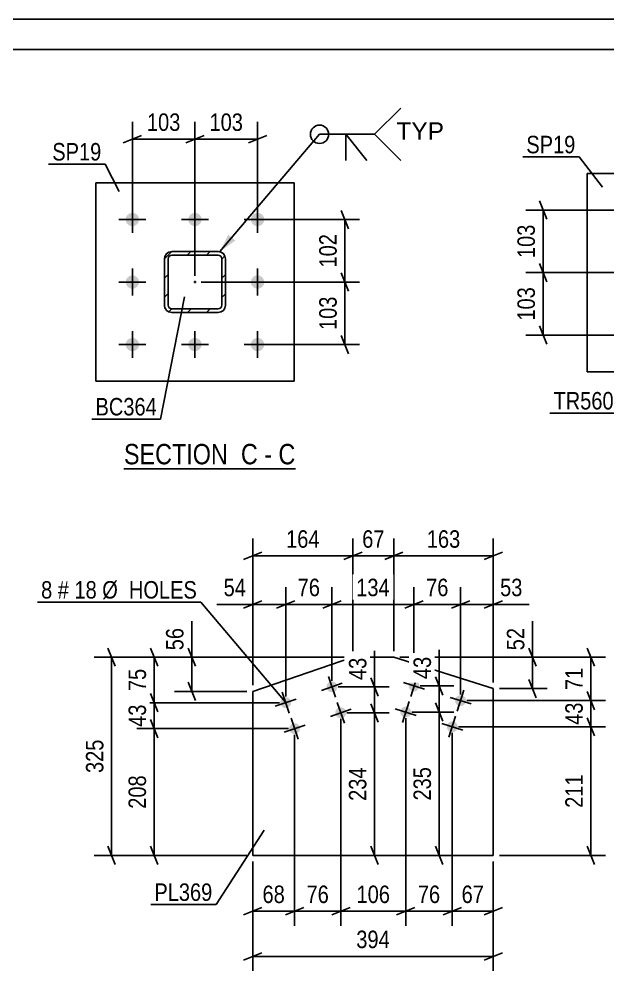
# Model space of a CAD drawing. Header units: millimetres. Extents: x 0 to 594, y 0 to 420.
# Drawn here: x 233.5 to 329.9, y 263.9 to 420 of the extents above; entities that cross this region are included whole.
import ezdxf

# ---------------------------------------------------------------- set-up
doc = ezdxf.new("R2010")
doc.units = ezdxf.units.MM
doc.linetypes.add('DXK_LINE_DOT2', pattern=[3.9198, 1.9599, -1.9599])
doc.linetypes.add('DXK_LINE_DOT3', pattern=[5.9187, 2.979, -0.9799, 0.9799, -0.9799])
doc.styles.add('Arial', font='ARIAL.TTF', dxfattribs={"height": 0.2})
doc.styles.add('Arial Narrow', font='ARIALN.TTF', dxfattribs={"height": 0.2})

# ---------------------------------------------------------------- blocks, each defined once
blk = doc.blocks.new('Unknown-570323116-1135')
at = {"color": 5, "linetype": 'Continuous'}
for p, q in [((594, 420), (0, 420)), ((589, 415), (5, 415))]:
    blk.add_line(p, q, dxfattribs=at)
blk = doc.blocks.new('Unknown-570323116-13 - 3957')
at = {"color": 6, "linetype": 'Continuous'}
blk.add_line((250.64, 346.25), (278.71, 346.25), dxfattribs=at)
at = {"color": 0, "linetype": 'Continuous'}
for points in [[(268.75, 347), (268.75, 350.5), (250.64, 350.5), (250.64, 347)], [(272.57, 347), (272.57, 350.5), (269.8, 350.5), (269.8, 347)], [(274.89, 347), (274.89, 350.5), (273.62, 350.5), (273.62, 347)], [(278.71, 347), (278.71, 350.5), (275.94, 350.5), (275.94, 347)]]:
    blk.add_wipeout(points, dxfattribs=at)
at = {"color": 7, "linetype": 'Continuous', "style": 'Arial Narrow'}
for s, p in [('SECTION ', (250.64, 347)), ('C', (269.8, 347)), ('C', (275.94, 347)), ('-', (273.62, 347))]:
    blk.add_text(s, height=3.34, dxfattribs=at).set_placement(p)
blk = doc.blocks.new('Part-570323116-3982 - 3957')
at = {"color": 2, "linetype": 'Continuous'}
for p, q in [((246.02, 360.63), (246.02, 393.13)), ((246.02, 393.13), (278.52, 393.13)), ((278.52, 360.63), (278.52, 393.13)), ((246.02, 360.63), (278.52, 360.63))]:
    blk.add_line(p, q, dxfattribs=at)
blk = doc.blocks.new('Bolt-570323116-3974 - 3957')
at = {"linetype": 'Continuous'}
for points in [[(252.02, 386.03, -1), (252.02, 388.23, -1)], [(262.27, 386.03, -1), (262.27, 388.23, -1)], [(272.52, 386.03, -1), (272.52, 388.23, -1)], [(252.02, 375.78, -1), (252.02, 377.98, -1)], [(272.52, 375.78, -1), (272.52, 377.98, -1)], [(252.02, 365.53, -1), (252.02, 367.73, -1)], [(262.27, 365.53, -1), (262.27, 367.73, -1)], [(272.52, 365.53, -1), (272.52, 367.73, -1)]]:
    blk.add_hatch(color=1, dxfattribs=at).paths.add_polyline_path(points)
at = {"color": 1, "linetype": 'Continuous'}
for p, q in [((252.02, 384.93), (252.02, 389.33)), ((262.27, 384.93), (262.27, 389.33)), ((272.52, 384.93), (272.52, 389.33)), ((254.22, 387.13), (249.82, 387.13)), ((264.47, 387.13), (260.07, 387.13)), ((274.72, 387.13), (270.32, 387.13)), ((252.02, 374.68), (252.02, 379.08)), ((272.52, 374.68), (272.52, 379.08)), ((254.22, 376.88), (249.82, 376.88)), ((274.72, 376.88), (270.32, 376.88)), ((252.02, 364.43), (252.02, 368.83)), ((262.27, 364.43), (262.27, 368.83)), ((272.52, 364.43), (272.52, 368.83)), ((254.22, 366.63), (249.82, 366.63)), ((264.47, 366.63), (260.07, 366.63)), ((274.72, 366.63), (270.32, 366.63))]:
    blk.add_line(p, q, dxfattribs=at)
blk = doc.blocks.new('Part-570323116-4012 - 3957')
at = {"linetype": 'Continuous'}
h = blk.add_hatch(dxfattribs=at)
h.set_pattern_fill('', scale=0.7, style=0, pattern_type=0)
h.set_pattern_definition([(45, (258.4715, 381.8824), (-1.57154, 1.57154), [])])
h.paths.add_polyline_path([(266.07, 381.88), (258.47, 381.88), (258.01, 381.79), (257.62, 381.53), (257.36, 381.14), (257.27, 380.68), (257.27, 373.08), (257.36, 372.62), (257.62, 372.23), (258.01, 371.97), (258.47, 371.88), (266.07, 371.88), (266.53, 371.97), (266.92, 372.23), (267.18, 372.62), (267.27, 373.08), (267.27, 380.68), (267.18, 381.14), (266.92, 381.53), (266.53, 381.79)])
h.paths.add_polyline_path([(266.63, 380.91), (266.67, 380.68), (266.67, 373.08), (266.63, 372.85), (266.5, 372.66), (266.3, 372.53), (266.07, 372.48), (258.47, 372.48), (258.24, 372.53), (258.05, 372.66), (257.92, 372.85), (257.87, 373.08), (257.87, 380.68), (257.92, 380.91), (258.05, 381.11), (258.24, 381.24), (258.47, 381.28), (266.07, 381.28), (266.3, 381.24), (266.5, 381.11)])
blk.add_hatch(color=30, dxfattribs=at).paths.add_polyline_path([(262.27, 376.78, -1), (262.27, 376.98, -1)])
at = {"color": 7, "linetype": 'DXK_LINE_DOT2'}
for p, q in [((257.27, 380.68), (257.36, 381.14)), ((257.92, 380.91), (257.87, 380.68)), ((258.05, 381.11), (257.92, 380.91)), ((258.01, 381.79), (258.47, 381.88)), ((258.24, 381.24), (258.05, 381.11)), ((258.47, 381.28), (258.24, 381.24)), ((258.47, 381.88), (266.07, 381.88)), ((258.47, 381.28), (266.07, 381.28)), ((266.07, 381.88), (266.53, 381.79)), ((266.3, 381.24), (266.07, 381.28)), ((266.5, 381.11), (266.3, 381.24)), ((266.63, 380.91), (266.5, 381.11)), ((266.67, 380.68), (266.63, 380.91)), ((267.18, 381.14), (267.27, 380.68)), ((257.27, 380.68), (257.27, 373.08)), ((257.87, 373.08), (257.87, 380.68)), ((266.67, 373.08), (266.67, 380.68)), ((267.27, 373.08), (267.27, 380.68)), ((257.36, 372.62), (257.27, 373.08)), ((257.87, 373.08), (257.92, 372.85)), ((266.63, 372.85), (266.67, 373.08)), ((267.27, 373.08), (267.18, 372.62)), ((257.92, 372.85), (258.05, 372.66)), ((258.47, 371.88), (258.01, 371.97)), ((258.05, 372.66), (258.24, 372.53)), ((258.24, 372.53), (258.47, 372.48)), ((258.47, 372.48), (266.07, 372.48)), ((258.47, 371.88), (266.07, 371.88)), ((266.07, 372.48), (266.3, 372.53)), ((266.53, 371.97), (266.07, 371.88)), ((266.3, 372.53), (266.5, 372.66)), ((266.5, 372.66), (266.63, 372.85))]:
    blk.add_line(p, q, dxfattribs=at)
at = {"color": 2, "linetype": 'Continuous'}
for p, q in [((257.36, 381.14), (257.27, 380.68)), ((257.87, 380.68), (257.92, 380.91)), ((257.92, 380.91), (258.05, 381.11)), ((258.47, 381.88), (258.01, 381.79)), ((258.05, 381.11), (258.24, 381.24)), ((258.24, 381.24), (258.47, 381.28)), ((258.47, 381.88), (258.47, 381.88)), ((258.47, 381.88), (266.07, 381.88)), ((258.47, 381.28), (258.47, 381.28)), ((258.47, 381.28), (266.07, 381.28)), ((266.07, 381.88), (266.07, 381.88)), ((266.53, 381.79), (266.07, 381.88)), ((266.07, 381.28), (266.07, 381.28)), ((266.07, 381.28), (266.3, 381.24)), ((266.3, 381.24), (266.5, 381.11)), ((266.5, 381.11), (266.63, 380.91)), ((266.63, 380.91), (266.67, 380.68)), ((267.27, 380.68), (267.18, 381.14)), ((257.27, 380.68), (257.27, 380.68)), ((257.27, 373.08), (257.27, 380.68)), ((257.87, 380.68), (257.87, 380.68)), ((257.87, 373.08), (257.87, 380.68)), ((266.67, 380.68), (266.67, 380.68)), ((266.67, 373.08), (266.67, 380.68)), ((267.27, 380.68), (267.27, 380.68)), ((267.27, 373.08), (267.27, 380.68)), ((257.27, 373.08), (257.27, 373.08)), ((257.27, 373.08), (257.36, 372.62)), ((257.87, 373.08), (257.87, 373.08)), ((257.92, 372.85), (257.87, 373.08)), ((266.67, 373.08), (266.63, 372.85)), ((266.67, 373.08), (266.67, 373.08)), ((267.18, 372.62), (267.27, 373.08)), ((267.27, 373.08), (267.27, 373.08)), ((258.05, 372.66), (257.92, 372.85)), ((258.01, 371.97), (258.47, 371.88)), ((258.24, 372.53), (258.05, 372.66)), ((258.47, 372.48), (258.24, 372.53)), ((258.47, 372.48), (258.47, 372.48)), ((258.47, 372.48), (266.07, 372.48)), ((258.47, 371.88), (258.47, 371.88)), ((258.47, 371.88), (266.07, 371.88)), ((266.3, 372.53), (266.07, 372.48)), ((266.07, 372.48), (266.07, 372.48)), ((266.07, 371.88), (266.53, 371.97)), ((266.07, 371.88), (266.07, 371.88)), ((266.5, 372.66), (266.3, 372.53)), ((266.63, 372.85), (266.5, 372.66))]:
    blk.add_line(p, q, dxfattribs=at)
at = {"color": 7, "linetype": 'DXK_LINE_DOT3'}
blk.add_line((262.27, 376.88), (262.27, 376.88), dxfattribs=at)
at = {"color": 30, "linetype": 'DXK_LINE_DOT3'}
blk.add_line((262.27, 376.88), (262.27, 376.88), dxfattribs=at)
at = {"color": 30, "linetype": 'Continuous'}
blk.add_circle((262.27, 376.88), 0.1, dxfattribs=at)
at = {"color": 7, "linetype": 'DXK_LINE_DOT2'}
for centre, start, end in [((258.47, 380.68), 112.5, 157.5), ((266.07, 380.68), 22.5, 67.5), ((258.47, 373.08), 202.5, 247.5), ((266.07, 373.08), 292.5, 337.5)]:
    blk.add_arc(centre, 1.2, start, end, dxfattribs=at)
at = {"color": 2, "linetype": 'Continuous'}
for centre, start, end in [((258.47, 380.68), 112.5, 157.5), ((266.07, 380.68), 22.5, 67.5), ((258.47, 373.08), 202.5, 247.5), ((266.07, 373.08), 292.5, 337.5)]:
    blk.add_arc(centre, 1.2, start, end, dxfattribs=at)
blk = doc.blocks.new('Part-570323116-1482 - 1466')
at = {"color": 2, "linetype": 'Continuous'}
for p, q in [((358.98, 394.68), (326.48, 394.68)), ((326.48, 362.18), (326.48, 394.68)), ((358.98, 362.18), (358.98, 394.68)), ((358.98, 362.18), (326.48, 362.18))]:
    blk.add_line(p, q, dxfattribs=at)
blk = doc.blocks.new('Part-570323116-14321 - 14320')
at = {"color": 2, "linetype": 'Continuous'}
for p, q in [((288.13, 315.38), (271.74, 309.77)), ((294.84, 315.38), (288.13, 315.38)), ((311.12, 310.23), (294.84, 315.38)), ((271.74, 309.77), (271.74, 282.88)), ((311.12, 282.88), (311.12, 310.23)), ((271.74, 282.88), (311.12, 282.88))]:
    blk.add_line(p, q, dxfattribs=at)
blk = doc.blocks.new('Bolt-570323116-14322 - 14320')
at = {"linetype": 'Continuous'}
for points in [[(285.55, 310.8, -1), (283.85, 310.22, -1)], [(277.98, 308.21, -1), (276.28, 307.63, -1)], [(287.01, 306.54, -1), (285.3, 305.96, -1)], [(279.44, 303.95, -1), (277.74, 303.37, -1)]]:
    blk.add_hatch(color=1, dxfattribs=at).paths.add_polyline_path(points)
at = {"color": 1, "linetype": 'Continuous'}
for p, q in [((284.12, 312.21), (285.28, 308.8)), ((283, 309.92), (286.4, 311.09)), ((276.55, 309.62), (277.71, 306.21)), ((275.43, 307.33), (278.83, 308.5)), ((285.57, 307.95), (286.74, 304.55)), ((284.45, 305.67), (287.86, 306.83)), ((278, 305.36), (279.17, 301.96)), ((276.88, 303.08), (280.29, 304.24))]:
    blk.add_line(p, q, dxfattribs=at)
blk = doc.blocks.new('Bolt-570323116-14323 - 14320')
at = {"linetype": 'Continuous'}
for points in [[(299, 310.39, -1), (297.29, 310.93, -1)], [(306.63, 307.98, -1), (304.91, 308.52, -1)], [(297.64, 306.1, -1), (295.93, 306.64, -1)], [(305.27, 303.69, -1), (303.56, 304.23, -1)]]:
    blk.add_hatch(color=1, dxfattribs=at).paths.add_polyline_path(points)
at = {"color": 1, "linetype": 'Continuous'}
for p, q in [((298.69, 312.38), (297.6, 308.95)), ((296.43, 311.21), (299.86, 310.12)), ((306.31, 309.97), (305.23, 306.53)), ((297.33, 308.09), (296.24, 304.66)), ((304.06, 308.79), (307.49, 307.71)), ((295.07, 306.92), (298.5, 305.83)), ((302.7, 304.5), (306.13, 303.42)), ((304.96, 305.68), (303.87, 302.24))]:
    blk.add_line(p, q, dxfattribs=at)
blk = doc.blocks.new('StraightDimension-570323116-4042 - 3957')
at = {"color": 7, "linetype": 'Continuous'}
for p, q in [((286.23, 388.63), (287.43, 385.63)), ((273.52, 387.13), (289.23, 387.13)), ((286.83, 376.88), (286.83, 387.13)), ((287.43, 375.38), (286.23, 378.38)), ((263.27, 376.88), (289.23, 376.88))]:
    blk.add_line(p, q, dxfattribs=at)
at = {"color": 0}
blk.add_wipeout([(286.08, 385.35), (281.88, 385.35), (281.88, 378.67), (286.08, 378.67)], dxfattribs=at)
at = {"color": 3, "style": 'Arial Narrow'}
blk.add_text('102', height=2.863, rotation=90.0002, dxfattribs=at).set_placement((285.48, 379.27))
blk = doc.blocks.new('StraightDimension-570323116-4033 - 3957')
at = {"color": 7, "linetype": 'Continuous'}
for p, q in [((286.23, 378.38), (287.43, 375.38)), ((263.27, 376.88), (289.23, 376.88)), ((286.83, 366.63), (286.83, 376.88)), ((287.43, 365.13), (286.23, 368.13)), ((273.52, 366.63), (289.23, 366.63))]:
    blk.add_line(p, q, dxfattribs=at)
at = {"color": 0}
blk.add_wipeout([(286.08, 375.1), (281.88, 375.1), (281.88, 368.42), (286.08, 368.42)], dxfattribs=at)
at = {"color": 3, "style": 'Arial Narrow'}
blk.add_text('103', height=2.863, rotation=90.0002, dxfattribs=at).set_placement((285.48, 369.02))
blk = doc.blocks.new('StraightDimension-570323116-4052 - 3957')
at = {"color": 7, "linetype": 'Continuous'}
for p, q in [((252.02, 388.13), (252.02, 403.16)), ((262.27, 377.88), (262.27, 403.16)), ((250.52, 399.71), (253.52, 400.91)), ((252.02, 400.31), (262.27, 400.31)), ((263.77, 400.91), (260.77, 399.71))]:
    blk.add_line(p, q, dxfattribs=at)
at = {"color": 0}
blk.add_wipeout([(260.49, 401.06), (260.49, 405.26), (253.8, 405.26), (253.8, 401.06)], dxfattribs=at)
at = {"color": 3, "style": 'Arial Narrow'}
blk.add_text('103', height=2.863, dxfattribs=at).set_placement((254.4, 401.66))
blk = doc.blocks.new('StraightDimension-570323116-4061 - 3957')
at = {"color": 7, "linetype": 'Continuous'}
for p, q in [((262.27, 377.88), (262.27, 403.16)), ((272.52, 388.13), (272.52, 403.16)), ((260.77, 399.71), (263.77, 400.91)), ((262.27, 400.31), (272.52, 400.31)), ((274.02, 400.91), (271.02, 399.71))]:
    blk.add_line(p, q, dxfattribs=at)
at = {"color": 0}
blk.add_wipeout([(270.74, 401.06), (270.74, 405.26), (264.05, 405.26), (264.05, 401.06)], dxfattribs=at)
at = {"color": 3, "style": 'Arial Narrow'}
blk.add_text('103', height=2.863, dxfattribs=at).set_placement((264.65, 401.66))
blk = doc.blocks.new('StraightDimension-570323116-1586 - 1466')
at = {"color": 7, "linetype": 'Continuous'}
for p, q in [((318.69, 379.93), (319.89, 376.93)), ((341.73, 378.43), (316.44, 378.43)), ((319.29, 368.18), (319.29, 378.43)), ((319.89, 366.68), (318.69, 369.68)), ((331.48, 368.18), (316.44, 368.18))]:
    blk.add_line(p, q, dxfattribs=at)
at = {"color": 0}
blk.add_wipeout([(318.54, 376.65), (314.34, 376.65), (314.34, 369.96), (318.54, 369.96)], dxfattribs=at)
at = {"color": 3, "style": 'Arial Narrow'}
blk.add_text('103', height=2.863, rotation=90.0002, dxfattribs=at).set_placement((317.94, 370.56))
blk = doc.blocks.new('StraightDimension-570323116-1597 - 1466')
at = {"color": 7, "linetype": 'Continuous'}
for p, q in [((318.69, 390.18), (319.89, 387.18)), ((331.48, 388.68), (316.44, 388.68)), ((319.29, 378.43), (319.29, 388.68)), ((319.89, 376.93), (318.69, 379.93)), ((341.73, 378.43), (316.44, 378.43))]:
    blk.add_line(p, q, dxfattribs=at)
at = {"color": 0}
blk.add_wipeout([(318.54, 386.9), (314.34, 386.9), (314.34, 380.21), (318.54, 380.21)], dxfattribs=at)
at = {"color": 3, "style": 'Arial Narrow'}
blk.add_text('103', height=2.863, rotation=90.0002, dxfattribs=at).set_placement((317.94, 380.81))
blk = doc.blocks.new('StraightDimension-570323116-16678 - 14320')
at = {"color": 7, "linetype": 'Continuous'}
for p, q in [((292.29, 304.75), (291.09, 307.75)), ((287.16, 306.25), (294.09, 306.25)), ((291.69, 282.88), (291.69, 306.25)), ((291.09, 284.38), (292.29, 281.38)), ((287.16, 282.88), (294.09, 282.88))]:
    blk.add_line(p, q, dxfattribs=at)
at = {"color": 0}
blk.add_wipeout([(290.94, 297.91), (286.74, 297.91), (286.74, 291.22), (290.94, 291.22)], dxfattribs=at)
at = {"color": 3, "style": 'Arial Narrow'}
blk.add_text('234', height=2.863, rotation=90.0002, dxfattribs=at).set_placement((290.34, 291.82))
blk = doc.blocks.new('StraightDimension-570323116-14782 - 14320')
at = {"color": 7, "linetype": 'Continuous'}
for p, q in [((294.84, 316.38), (294.84, 334.82)), ((311.12, 311.23), (311.12, 334.82)), ((296.34, 332.57), (293.34, 331.37)), ((309.62, 331.37), (312.62, 332.57)), ((294.84, 331.97), (311.12, 331.97))]:
    blk.add_line(p, q, dxfattribs=at)
at = {"color": 0}
blk.add_wipeout([(306.32, 332.72), (306.32, 336.92), (299.64, 336.92), (299.64, 332.72)], dxfattribs=at)
at = {"color": 3, "style": 'Arial Narrow'}
blk.add_text('163', height=2.863, dxfattribs=at).set_placement((300.24, 333.32))
blk = doc.blocks.new('StraightDimension-570323116-14783 - 14320')
at = {"color": 7, "linetype": 'Continuous'}
for p, q in [((288.13, 316.38), (288.13, 334.82)), ((294.84, 316.38), (294.84, 334.82)), ((286.63, 331.37), (289.63, 332.57)), ((296.34, 332.57), (293.34, 331.37)), ((288.13, 331.97), (294.84, 331.97))]:
    blk.add_line(p, q, dxfattribs=at)
at = {"color": 0}
blk.add_wipeout([(293.91, 332.72), (293.91, 336.92), (289.06, 336.92), (289.06, 332.72)], dxfattribs=at)
at = {"color": 3, "style": 'Arial Narrow'}
blk.add_text('67', height=2.863, dxfattribs=at).set_placement((289.66, 333.32))
blk = doc.blocks.new('StraightDimension-570323116-14784 - 14320')
at = {"color": 7, "linetype": 'Continuous'}
for p, q in [((271.74, 310.77), (271.74, 334.82)), ((288.13, 316.38), (288.13, 334.82)), ((273.24, 332.57), (270.24, 331.37)), ((286.63, 331.37), (289.63, 332.57)), ((271.74, 331.97), (288.13, 331.97))]:
    blk.add_line(p, q, dxfattribs=at)
at = {"color": 0}
blk.add_wipeout([(283.28, 332.72), (283.28, 336.92), (276.59, 336.92), (276.59, 332.72)], dxfattribs=at)
at = {"color": 3, "style": 'Arial Narrow'}
blk.add_text('164', height=2.863, dxfattribs=at).set_placement((277.19, 333.32))
blk = doc.blocks.new('StraightDimension-570323116-14790 - 14320')
at = {"color": 7, "linetype": 'Continuous'}
for p, q in [((271.74, 281.88), (271.74, 263.93)), ((311.12, 281.88), (311.12, 263.93)), ((273.24, 266.93), (270.24, 265.73)), ((309.62, 265.73), (312.62, 266.93)), ((271.74, 266.33), (311.12, 266.33))]:
    blk.add_line(p, q, dxfattribs=at)
at = {"color": 0}
blk.add_wipeout([(294.77, 267.08), (294.77, 271.28), (288.09, 271.28), (288.09, 267.08)], dxfattribs=at)
at = {"color": 3, "style": 'Arial Narrow'}
blk.add_text('394', height=2.863, dxfattribs=at).set_placement((288.69, 267.68))
blk = doc.blocks.new('StraightDimension-570323116-14794 - 14320')
at = {"color": 7, "linetype": 'Continuous'}
for p, q in [((316.96, 316.88), (318.16, 313.88)), ((295.84, 315.38), (319.96, 315.38)), ((317.56, 310.23), (317.56, 315.38)), ((318.16, 308.73), (316.96, 311.73)), ((312.12, 310.23), (319.96, 310.23))]:
    blk.add_line(p, q, dxfattribs=at)
at = {"color": 0}
blk.add_wipeout([(316.81, 320.76), (312.61, 320.76), (312.61, 315.91), (316.81, 315.91)], dxfattribs=at)
at = {"color": 7, "linetype": 'Continuous'}
blk.add_line((317.56, 315.38), (317.56, 321.29), dxfattribs=at)
blk.add_line((317.56, 315.38), (317.56, 321.29), dxfattribs=at)
at = {"color": 3, "style": 'Arial Narrow'}
blk.add_text('52', height=2.863, rotation=90.0002, dxfattribs=at).set_placement((316.21, 316.51))
blk = doc.blocks.new('StraightDimension-570323116-14798 - 14320')
at = {"color": 7, "linetype": 'Continuous'}
for p, q in [((261.14, 316.88), (262.34, 313.88)), ((287.13, 315.38), (258.89, 315.38)), ((261.74, 309.77), (261.74, 315.38)), ((262.34, 308.27), (261.14, 311.27)), ((270.74, 309.77), (258.89, 309.77))]:
    blk.add_line(p, q, dxfattribs=at)
at = {"color": 0}
blk.add_wipeout([(260.99, 320.76), (256.79, 320.76), (256.79, 315.91), (260.99, 315.91)], dxfattribs=at)
at = {"color": 7, "linetype": 'Continuous'}
blk.add_line((261.74, 315.38), (261.74, 321.29), dxfattribs=at)
blk.add_line((261.74, 315.38), (261.74, 321.29), dxfattribs=at)
at = {"color": 3, "style": 'Arial Narrow'}
blk.add_text('56', height=2.863, rotation=90.0002, dxfattribs=at).set_placement((260.39, 316.51))
blk = doc.blocks.new('StraightDimension-570323116-14802 - 14320')
at = {"color": 7, "linetype": 'Continuous'}
for p, q in [((305.77, 309.25), (305.77, 326.88)), ((311.12, 311.23), (311.12, 326.88)), ((304.27, 323.43), (307.27, 324.63)), ((312.62, 324.63), (309.62, 323.43)), ((305.77, 324.03), (311.12, 324.03))]:
    blk.add_line(p, q, dxfattribs=at)
at = {"color": 0}
blk.add_wipeout([(316.5, 324.78), (316.5, 328.98), (311.64, 328.98), (311.64, 324.78)], dxfattribs=at)
at = {"color": 7, "linetype": 'Continuous'}
blk.add_line((311.12, 324.03), (317.02, 324.03), dxfattribs=at)
blk.add_line((311.12, 324.03), (317.02, 324.03), dxfattribs=at)
at = {"color": 3, "style": 'Arial Narrow'}
blk.add_text('53', height=2.863, dxfattribs=at).set_placement((312.24, 325.38))
blk = doc.blocks.new('StraightDimension-570323116-14878 - 14320')
at = {"color": 7, "linetype": 'Continuous'}
for p, q in [((249.22, 313.88), (248.02, 316.88)), ((287.13, 315.38), (245.77, 315.38)), ((248.62, 282.88), (248.62, 315.38)), ((248.02, 284.38), (249.22, 281.38)), ((270.74, 282.88), (245.77, 282.88))]:
    blk.add_line(p, q, dxfattribs=at)
at = {"color": 0}
blk.add_wipeout([(247.87, 302.47), (243.67, 302.47), (243.67, 295.79), (247.87, 295.79)], dxfattribs=at)
at = {"color": 3, "style": 'Arial Narrow'}
blk.add_text('325', height=2.863, rotation=90.0002, dxfattribs=at).set_placement((247.27, 296.39))
blk = doc.blocks.new('StraightDimension-570323116-14803 - 14320')
at = {"color": 7, "linetype": 'Continuous'}
for p, q in [((298.14, 311.66), (298.14, 326.88)), ((305.77, 309.25), (305.77, 326.88)), ((296.64, 323.43), (299.64, 324.63)), ((307.27, 324.63), (304.27, 323.43)), ((298.14, 324.03), (305.77, 324.03))]:
    blk.add_line(p, q, dxfattribs=at)
at = {"color": 0}
blk.add_wipeout([(304.39, 324.78), (304.39, 328.98), (299.53, 328.98), (299.53, 324.78)], dxfattribs=at)
at = {"color": 3, "style": 'Arial Narrow'}
blk.add_text('76', height=2.863, dxfattribs=at).set_placement((300.13, 325.38))
blk = doc.blocks.new('StraightDimension-570323116-14804 - 14320')
at = {"color": 7, "linetype": 'Continuous'}
for p, q in [((284.7, 311.51), (284.7, 326.88)), ((298.14, 311.66), (298.14, 326.88)), ((286.2, 324.63), (283.2, 323.43)), ((296.64, 323.43), (299.64, 324.63)), ((284.7, 324.03), (298.14, 324.03))]:
    blk.add_line(p, q, dxfattribs=at)
at = {"color": 0}
blk.add_wipeout([(294.76, 324.78), (294.76, 328.98), (288.08, 328.98), (288.08, 324.78)], dxfattribs=at)
at = {"color": 3, "style": 'Arial Narrow'}
blk.add_text('134', height=2.863, dxfattribs=at).set_placement((288.68, 325.38))
blk = doc.blocks.new('StraightDimension-570323116-14805 - 14320')
at = {"color": 7, "linetype": 'Continuous'}
for p, q in [((277.13, 308.92), (277.13, 326.88)), ((284.7, 311.51), (284.7, 326.88)), ((275.63, 323.43), (278.63, 324.63)), ((286.2, 324.63), (283.2, 323.43)), ((277.13, 324.03), (284.7, 324.03))]:
    blk.add_line(p, q, dxfattribs=at)
at = {"color": 0}
blk.add_wipeout([(283.34, 324.78), (283.34, 328.98), (278.49, 328.98), (278.49, 324.78)], dxfattribs=at)
at = {"color": 3, "style": 'Arial Narrow'}
blk.add_text('76', height=2.863, dxfattribs=at).set_placement((279.09, 325.38))
blk = doc.blocks.new('StraightDimension-570323116-14859 - 14320')
at = {"color": 7, "linetype": 'Continuous'}
for p, q in [((326.53, 309.75), (327.73, 306.75)), ((306.77, 308.25), (329.53, 308.25)), ((327.13, 303.96), (327.13, 308.25)), ((327.73, 302.46), (326.53, 305.46)), ((305.41, 303.96), (329.53, 303.96))]:
    blk.add_line(p, q, dxfattribs=at)
at = {"color": 0}
blk.add_wipeout([(326.38, 308.53), (322.18, 308.53), (322.18, 303.68), (326.38, 303.68)], dxfattribs=at)
at = {"color": 3, "style": 'Arial Narrow'}
blk.add_text('43', height=2.863, rotation=90.0002, dxfattribs=at).set_placement((325.78, 304.28))
blk = doc.blocks.new('StraightDimension-570323116-14806 - 14320')
at = {"color": 7, "linetype": 'Continuous'}
for p, q in [((271.74, 310.77), (271.74, 326.88)), ((277.13, 308.92), (277.13, 326.88)), ((270.24, 323.43), (273.24, 324.63)), ((278.63, 324.63), (275.63, 323.43)), ((271.74, 324.03), (277.13, 324.03))]:
    blk.add_line(p, q, dxfattribs=at)
at = {"color": 0}
blk.add_wipeout([(271.21, 324.78), (271.21, 328.98), (266.36, 328.98), (266.36, 324.78)], dxfattribs=at)
at = {"color": 7, "linetype": 'Continuous'}
blk.add_line((271.74, 324.03), (265.83, 324.03), dxfattribs=at)
blk.add_line((271.74, 324.03), (265.83, 324.03), dxfattribs=at)
at = {"color": 3, "style": 'Arial Narrow'}
blk.add_text('54', height=2.863, dxfattribs=at).set_placement((266.96, 325.38))
blk = doc.blocks.new('StraightDimension-570323116-14838 - 14320')
at = {"color": 7, "linetype": 'Continuous'}
for p, q in [((255, 316.88), (256.2, 313.88)), ((287.13, 315.38), (252.75, 315.38)), ((255.6, 307.92), (255.6, 315.38)), ((256.2, 306.42), (255, 309.42)), ((276.13, 307.92), (252.75, 307.92))]:
    blk.add_line(p, q, dxfattribs=at)
at = {"color": 0}
blk.add_wipeout([(254.85, 314.08), (250.65, 314.08), (250.65, 309.22), (254.85, 309.22)], dxfattribs=at)
at = {"color": 3, "style": 'Arial Narrow'}
blk.add_text('75', height=2.863, rotation=90.0002, dxfattribs=at).set_placement((254.25, 309.82))
blk = doc.blocks.new('StraightDimension-570323116-14839 - 14320')
at = {"color": 7, "linetype": 'Continuous'}
for p, q in [((255, 309.42), (256.2, 306.42)), ((276.13, 307.92), (252.75, 307.92)), ((255.6, 303.66), (255.6, 307.92)), ((256.2, 302.16), (255, 305.16)), ((277.59, 303.66), (252.75, 303.66))]:
    blk.add_line(p, q, dxfattribs=at)
at = {"color": 0}
blk.add_wipeout([(254.85, 308.22), (250.65, 308.22), (250.65, 303.36), (254.85, 303.36)], dxfattribs=at)
at = {"color": 3, "style": 'Arial Narrow'}
blk.add_text('43', height=2.863, rotation=90.0002, dxfattribs=at).set_placement((254.25, 303.96))
blk = doc.blocks.new('StraightDimension-570323116-14840 - 14320')
at = {"color": 7, "linetype": 'Continuous'}
for p, q in [((256.2, 302.16), (255, 305.16)), ((277.59, 303.66), (252.75, 303.66)), ((255.6, 282.88), (255.6, 303.66)), ((255, 284.38), (256.2, 281.38)), ((270.74, 282.88), (252.75, 282.88))]:
    blk.add_line(p, q, dxfattribs=at)
at = {"color": 0}
blk.add_wipeout([(254.85, 296.61), (250.65, 296.61), (250.65, 289.93), (254.85, 289.93)], dxfattribs=at)
at = {"color": 3, "style": 'Arial Narrow'}
blk.add_text('208', height=2.863, rotation=90.0002, dxfattribs=at).set_placement((254.25, 290.53))
blk = doc.blocks.new('StraightDimension-570323116-14858 - 14320')
at = {"color": 7, "linetype": 'Continuous'}
for p, q in [((326.53, 316.88), (327.73, 313.88)), ((295.84, 315.38), (329.53, 315.38)), ((327.13, 308.25), (327.13, 315.38)), ((327.73, 306.75), (326.53, 309.75)), ((306.77, 308.25), (329.53, 308.25))]:
    blk.add_line(p, q, dxfattribs=at)
at = {"color": 0}
blk.add_wipeout([(326.38, 314.24), (322.18, 314.24), (322.18, 309.39), (326.38, 309.39)], dxfattribs=at)
at = {"color": 3, "style": 'Arial Narrow'}
blk.add_text('71', height=2.863, rotation=90.0002, dxfattribs=at).set_placement((325.78, 309.99))
blk = doc.blocks.new('StraightDimension-570323116-14860 - 14320')
at = {"color": 7, "linetype": 'Continuous'}
for p, q in [((327.73, 302.46), (326.53, 305.46)), ((305.41, 303.96), (329.53, 303.96)), ((327.13, 282.88), (327.13, 303.96)), ((326.53, 284.38), (327.73, 281.38)), ((312.12, 282.88), (329.53, 282.88))]:
    blk.add_line(p, q, dxfattribs=at)
at = {"color": 0}
blk.add_wipeout([(326.38, 296.76), (322.18, 296.76), (322.18, 290.08), (326.38, 290.08)], dxfattribs=at)
at = {"color": 3, "style": 'Arial Narrow'}
blk.add_text('211', height=2.863, rotation=90.0002, dxfattribs=at).set_placement((325.78, 290.68))
blk = doc.blocks.new('StraightDimension-570323116-16640 - 14320')
at = {"color": 7, "linetype": 'Continuous'}
for p, q in [((304.41, 302.96), (304.41, 271.32)), ((311.12, 281.88), (311.12, 271.32)), ((302.91, 273.12), (305.91, 274.32)), ((304.41, 273.72), (311.12, 273.72)), ((312.62, 274.32), (309.62, 273.12))]:
    blk.add_line(p, q, dxfattribs=at)
at = {"color": 0}
blk.add_wipeout([(310.19, 274.47), (310.19, 278.67), (305.34, 278.67), (305.34, 274.47)], dxfattribs=at)
at = {"color": 3, "style": 'Arial Narrow'}
blk.add_text('67', height=2.863, dxfattribs=at).set_placement((305.94, 275.07))
blk = doc.blocks.new('StraightDimension-570323116-16641 - 14320')
at = {"color": 7, "linetype": 'Continuous'}
for p, q in [((296.79, 305.37), (296.79, 271.32)), ((304.41, 302.96), (304.41, 271.32)), ((295.29, 273.12), (298.29, 274.32)), ((296.79, 273.72), (304.41, 273.72)), ((305.91, 274.32), (302.91, 273.12))]:
    blk.add_line(p, q, dxfattribs=at)
at = {"color": 0}
blk.add_wipeout([(303.03, 274.47), (303.03, 278.67), (298.17, 278.67), (298.17, 274.47)], dxfattribs=at)
at = {"color": 3, "style": 'Arial Narrow'}
blk.add_text('76', height=2.863, dxfattribs=at).set_placement((298.77, 275.07))
blk = doc.blocks.new('StraightDimension-570323116-16642 - 14320')
at = {"color": 7, "linetype": 'Continuous'}
for p, q in [((286.16, 305.25), (286.16, 271.32)), ((296.79, 305.37), (296.79, 271.32)), ((284.66, 273.12), (287.66, 274.32)), ((286.16, 273.72), (296.79, 273.72)), ((298.29, 274.32), (295.29, 273.12))]:
    blk.add_line(p, q, dxfattribs=at)
at = {"color": 0}
blk.add_wipeout([(294.81, 274.47), (294.81, 278.67), (288.13, 278.67), (288.13, 274.47)], dxfattribs=at)
at = {"color": 3, "style": 'Arial Narrow'}
blk.add_text('106', height=2.863, dxfattribs=at).set_placement((288.73, 275.07))
blk = doc.blocks.new('StraightDimension-570323116-16643 - 14320')
at = {"color": 7, "linetype": 'Continuous'}
for p, q in [((286.16, 305.25), (286.16, 271.32)), ((278.59, 302.66), (278.59, 271.32)), ((277.09, 273.12), (280.09, 274.32)), ((278.59, 273.72), (286.16, 273.72)), ((287.66, 274.32), (284.66, 273.12))]:
    blk.add_line(p, q, dxfattribs=at)
at = {"color": 0}
blk.add_wipeout([(284.8, 274.47), (284.8, 278.67), (279.94, 278.67), (279.94, 274.47)], dxfattribs=at)
at = {"color": 3, "style": 'Arial Narrow'}
blk.add_text('76', height=2.863, dxfattribs=at).set_placement((280.54, 275.07))
blk = doc.blocks.new('StraightDimension-570323116-16644 - 14320')
at = {"color": 7, "linetype": 'Continuous'}
for p, q in [((278.59, 302.66), (278.59, 271.32)), ((271.74, 281.88), (271.74, 271.32)), ((270.24, 273.12), (273.24, 274.32)), ((271.74, 273.72), (278.59, 273.72)), ((280.09, 274.32), (277.09, 273.12))]:
    blk.add_line(p, q, dxfattribs=at)
at = {"color": 0}
blk.add_wipeout([(277.59, 274.47), (277.59, 278.67), (272.73, 278.67), (272.73, 274.47)], dxfattribs=at)
at = {"color": 3, "style": 'Arial Narrow'}
blk.add_text('68', height=2.863, dxfattribs=at).set_placement((273.33, 275.07))
blk = doc.blocks.new('StraightDimension-570323116-16677 - 14320')
at = {"color": 7, "linetype": 'Continuous'}
for p, q in [((291.09, 312.01), (292.29, 309.01)), ((285.7, 310.51), (294.09, 310.51)), ((291.69, 306.25), (291.69, 310.51)), ((292.29, 304.75), (291.09, 307.75)), ((287.16, 306.25), (294.09, 306.25))]:
    blk.add_line(p, q, dxfattribs=at)
at = {"color": 0}
blk.add_wipeout([(290.94, 315.89), (286.74, 315.89), (286.74, 311.03), (290.94, 311.03)], dxfattribs=at)
at = {"color": 7, "linetype": 'Continuous'}
blk.add_line((291.69, 310.51), (291.69, 316.41), dxfattribs=at)
blk.add_line((291.69, 310.51), (291.69, 316.41), dxfattribs=at)
at = {"color": 3, "style": 'Arial Narrow'}
blk.add_text('43', height=2.863, rotation=90.0002, dxfattribs=at).set_placement((290.34, 311.63))
blk = doc.blocks.new('StraightDimension-570323116-16701 - 14320')
at = {"color": 7, "linetype": 'Continuous'}
for p, q in [((301.67, 312.16), (302.87, 309.16)), ((299.14, 310.66), (304.67, 310.66)), ((302.27, 306.37), (302.27, 310.66)), ((302.87, 304.87), (301.67, 307.87)), ((297.79, 306.37), (304.67, 306.37))]:
    blk.add_line(p, q, dxfattribs=at)
at = {"color": 0}
blk.add_wipeout([(301.52, 316.04), (297.32, 316.04), (297.32, 311.19), (301.52, 311.19)], dxfattribs=at)
at = {"color": 7, "linetype": 'Continuous'}
blk.add_line((302.27, 310.66), (302.27, 316.57), dxfattribs=at)
blk.add_line((302.27, 310.66), (302.27, 316.57), dxfattribs=at)
at = {"color": 3, "style": 'Arial Narrow'}
blk.add_text('43', height=2.863, rotation=90.0002, dxfattribs=at).set_placement((300.92, 311.79))
blk = doc.blocks.new('StraightDimension-570323116-16702 - 14320')
at = {"color": 7, "linetype": 'Continuous'}
for p, q in [((302.87, 304.87), (301.67, 307.87)), ((297.79, 306.37), (304.67, 306.37)), ((302.27, 282.88), (302.27, 306.37)), ((301.67, 284.38), (302.87, 281.38)), ((297.79, 282.88), (304.67, 282.88))]:
    blk.add_line(p, q, dxfattribs=at)
at = {"color": 0}
blk.add_wipeout([(301.52, 297.97), (297.32, 297.97), (297.32, 291.28), (301.52, 291.28)], dxfattribs=at)
at = {"color": 3, "style": 'Arial Narrow'}
blk.add_text('235', height=2.863, rotation=90.0002, dxfattribs=at).set_placement((300.92, 291.88))
blk = doc.blocks.new('Mark-570323116-4008 - 3957')
at = {"color": 0}
blk.add_wipeout([(256.03, 355.01), (256.03, 358.01), (245.98, 358.01), (245.98, 355.01)], dxfattribs=at)
blk.add_wipeout([(256.03, 355.01), (256.03, 358.01), (245.98, 358.01), (245.98, 355.01)], dxfattribs=at)
at = {"color": 30, "linetype": 'Continuous'}
for p in [(260.58, 374.44), (245.38, 354.41)]:
    blk.add_line(p, (256.63, 354.41), dxfattribs=at)
at = {"color": 3, "style": 'Arial Narrow'}
blk.add_text('BC364', height=2.863, dxfattribs=at).set_placement((245.98, 355.01))
blk = doc.blocks.new('WeldMark-570323116-4070 - 3957')
at = {"linetype": 'Continuous'}
blk.add_hatch(color=30, dxfattribs=at).paths.add_polyline_path([(268.88, 383.68), (266.36, 381.88), (267.73, 384.66)])
at = {"color": 30, "linetype": 'Continuous'}
for p, q in [((266.36, 381.88), (282.67, 401.11)), ((282.67, 401.11), (291.67, 401.11))]:
    blk.add_line(p, q, dxfattribs=at)
at = {"color": 3, "linetype": 'Continuous'}
for q in [(290.39, 396.82), (286.96, 396.82)]:
    blk.add_line((286.96, 401.11), q, dxfattribs=at)
for start, end in [(90, 270), (270, 90)]:
    blk.add_arc((282.67, 401.11), 1.5, start, end, dxfattribs=at)
at = {"color": 0, "linetype": 'Continuous'}
blk.add_wipeout([(303.05, 400.21), (303.05, 403.21), (295.27, 403.21), (295.27, 400.21)], dxfattribs=at)
blk.add_wipeout([(303.05, 400.21), (303.05, 403.21), (295.27, 403.21), (295.27, 400.21)], dxfattribs=at)
at = {"color": 3, "linetype": 'Continuous'}
for q in [(295.96, 405.39), (295.96, 396.82)]:
    blk.add_line((291.67, 401.11), q, dxfattribs=at)
at = {"color": 3, "linetype": 'Continuous', "style": 'Arial'}
blk.add_text('TYP', height=2.865, dxfattribs=at).set_placement((295.27, 400.21))
blk = doc.blocks.new('Mark-570323116-3978 - 3957')
at = {"color": 0}
blk.add_wipeout([(246.94, 396.81), (246.94, 399.81), (238.9, 399.81), (238.9, 396.81)], dxfattribs=at)
blk.add_wipeout([(246.94, 396.81), (246.94, 399.81), (238.9, 399.81), (238.9, 396.81)], dxfattribs=at)
at = {"color": 30, "linetype": 'Continuous'}
for p in [(238.3, 396.21), (249.85, 391.74)]:
    blk.add_line(p, (247.54, 396.21), dxfattribs=at)
at = {"color": 3, "style": 'Arial Narrow'}
blk.add_text('SP19', height=2.863, dxfattribs=at).set_placement((238.9, 396.81))
blk = doc.blocks.new('Mark-570323116-1478 - 1466')
at = {"color": 0}
blk.add_wipeout([(324.58, 397.99), (324.58, 400.99), (316.54, 400.99), (316.54, 397.99)], dxfattribs=at)
blk.add_wipeout([(324.58, 397.99), (324.58, 400.99), (316.54, 400.99), (316.54, 397.99)], dxfattribs=at)
at = {"color": 30, "linetype": 'Continuous'}
for p in [(315.94, 397.39), (329.04, 392.41)]:
    blk.add_line(p, (325.18, 397.39), dxfattribs=at)
at = {"color": 3, "style": 'Arial Narrow'}
blk.add_text('SP19', height=2.863, dxfattribs=at).set_placement((316.54, 397.99))
blk = doc.blocks.new('Mark-570323116-1524 - 1466')
at = {"color": 0}
blk.add_wipeout([(330.86, 355.99), (330.86, 358.99), (320.99, 358.99), (320.99, 355.99)], dxfattribs=at)
blk.add_wipeout([(330.86, 355.99), (330.86, 358.99), (320.99, 358.99), (320.99, 355.99)], dxfattribs=at)
at = {"color": 30, "linetype": 'Continuous'}
for p in [(340.02, 375.15), (320.39, 355.39)]:
    blk.add_line(p, (331.46, 355.39), dxfattribs=at)
at = {"color": 3, "style": 'Arial Narrow'}
blk.add_text('TR560', height=2.863, dxfattribs=at).set_placement((320.99, 355.99))
blk = doc.blocks.new('MarkSet-570323116-16548 - 14320')
at = {"color": 0}
for points in [[(238.9, 324.99), (238.9, 327.99), (237.07, 327.99), (237.07, 324.99)], [(241.63, 324.99), (241.63, 327.99), (239.8, 327.99), (239.8, 324.99)], [(246.18, 324.99), (246.18, 327.99), (242.53, 327.99), (242.53, 324.99)], [(262.61, 324.99), (262.61, 327.99), (247.08, 327.99), (247.08, 324.99)]]:
    blk.add_wipeout(points, dxfattribs=at)
for points in [[(238.9, 324.99), (238.9, 327.99), (237.07, 327.99), (237.07, 324.99)], [(241.63, 324.99), (241.63, 327.99), (239.8, 327.99), (239.8, 324.99)], [(246.18, 324.99), (246.18, 327.99), (242.53, 327.99), (242.53, 324.99)], [(262.61, 324.99), (262.61, 327.99), (247.08, 327.99), (247.08, 324.99)]]:
    blk.add_wipeout(points, dxfattribs=at)
at = {"color": 7, "linetype": 'Continuous'}
for p in [(236.47, 324.39), (277.1, 308.01)]:
    blk.add_line(p, (263.21, 324.39), dxfattribs=at)
at = {"color": 3, "style": 'Arial Narrow'}
for s, height, p in [('8', 2.86, (237.07, 324.99)), ('#', 2.86, (239.8, 324.99)), ('18', 2.863, (242.53, 324.99)), ('Ø  HOLES', 2.863, (247.08, 324.99))]:
    blk.add_text(s, height=height, dxfattribs=at).set_placement(p)
blk = doc.blocks.new('Mark-570323116-14963 - 14320')
at = {"color": 0}
blk.add_wipeout([(265.13, 275.42), (265.13, 278.42), (255.62, 278.42), (255.62, 275.42)], dxfattribs=at)
blk.add_wipeout([(265.13, 275.42), (265.13, 278.42), (255.62, 278.42), (255.62, 275.42)], dxfattribs=at)
at = {"color": 30, "linetype": 'Continuous'}
for p in [(273.59, 287.04), (255.02, 274.82)]:
    blk.add_line(p, (265.73, 274.82), dxfattribs=at)
at = {"color": 3, "style": 'Arial Narrow'}
blk.add_text('PL369', height=2.863, dxfattribs=at).set_placement((255.62, 275.42))

msp = doc.modelspace()

# ---------------------------------------------------------------- block references
for name in ['Unknown-570323116-1135', 'Part-570323116-1482 - 1466', 'Part-570323116-3982 - 3957', 'Bolt-570323116-3974 - 3957', 'Part-570323116-4012 - 3957', 'Part-570323116-14321 - 14320', 'Bolt-570323116-14322 - 14320', 'Bolt-570323116-14323 - 14320']:
    msp.add_blockref(name, (0, 0))

# ---------------------------------------------------------------- next in the draw order: block references
for name in ['Mark-570323116-1478 - 1466', 'StraightDimension-570323116-4042 - 3957', 'StraightDimension-570323116-1586 - 1466', 'Mark-570323116-4008 - 3957', 'Unknown-570323116-13 - 3957', 'StraightDimension-570323116-14782 - 14320', 'StraightDimension-570323116-16678 - 14320']:
    msp.add_blockref(name, (0, 0))

# ---------------------------------------------------------------- next in the draw order: block references
for name in ['StraightDimension-570323116-1597 - 1466', 'StraightDimension-570323116-4033 - 3957', 'Mark-570323116-1524 - 1466', 'StraightDimension-570323116-14783 - 14320', 'StraightDimension-570323116-14790 - 14320']:
    msp.add_blockref(name, (0, 0))

# ---------------------------------------------------------------- next in the draw order: block references
for name in ['StraightDimension-570323116-4052 - 3957', 'StraightDimension-570323116-14784 - 14320', 'StraightDimension-570323116-14794 - 14320']:
    msp.add_blockref(name, (0, 0))

# ---------------------------------------------------------------- next in the draw order: block references
for name in ['StraightDimension-570323116-4061 - 3957', 'Mark-570323116-3978 - 3957', 'StraightDimension-570323116-14802 - 14320', 'StraightDimension-570323116-14798 - 14320']:
    msp.add_blockref(name, (0, 0))

# ---------------------------------------------------------------- next in the draw order: block references
for name in ['WeldMark-570323116-4070 - 3957', 'StraightDimension-570323116-14803 - 14320', 'StraightDimension-570323116-14878 - 14320']:
    msp.add_blockref(name, (0, 0))

# ---------------------------------------------------------------- next in the draw order: block references
for name in ['StraightDimension-570323116-14804 - 14320', 'StraightDimension-570323116-14859 - 14320']:
    msp.add_blockref(name, (0, 0))

# ---------------------------------------------------------------- next in the draw order: block references
for name in ['StraightDimension-570323116-14805 - 14320', 'StraightDimension-570323116-14858 - 14320', 'StraightDimension-570323116-14860 - 14320']:
    msp.add_blockref(name, (0, 0))

# ---------------------------------------------------------------- next in the draw order: block references
for name in ['StraightDimension-570323116-14806 - 14320', 'StraightDimension-570323116-16640 - 14320']:
    msp.add_blockref(name, (0, 0))

# ---------------------------------------------------------------- next in the draw order: block references
for name in ['StraightDimension-570323116-14838 - 14320', 'StraightDimension-570323116-16641 - 14320']:
    msp.add_blockref(name, (0, 0))

# ---------------------------------------------------------------- next in the draw order: block references
for name in ['StraightDimension-570323116-14839 - 14320', 'StraightDimension-570323116-16642 - 14320']:
    msp.add_blockref(name, (0, 0))

# ---------------------------------------------------------------- next in the draw order: block references
for name in ['MarkSet-570323116-16548 - 14320', 'StraightDimension-570323116-16701 - 14320', 'StraightDimension-570323116-14840 - 14320']:
    msp.add_blockref(name, (0, 0))

# ---------------------------------------------------------------- next in the draw order: block references
for name in ['StraightDimension-570323116-16702 - 14320', 'StraightDimension-570323116-16643 - 14320']:
    msp.add_blockref(name, (0, 0))

# ---------------------------------------------------------------- next in the draw order: block references
for name in ['StraightDimension-570323116-16677 - 14320', 'StraightDimension-570323116-16644 - 14320']:
    msp.add_blockref(name, (0, 0))

# ---------------------------------------------------------------- next in the draw order: block references
msp.add_blockref('Mark-570323116-14963 - 14320', (0, 0))

doc.saveas('drawing.dxf')
